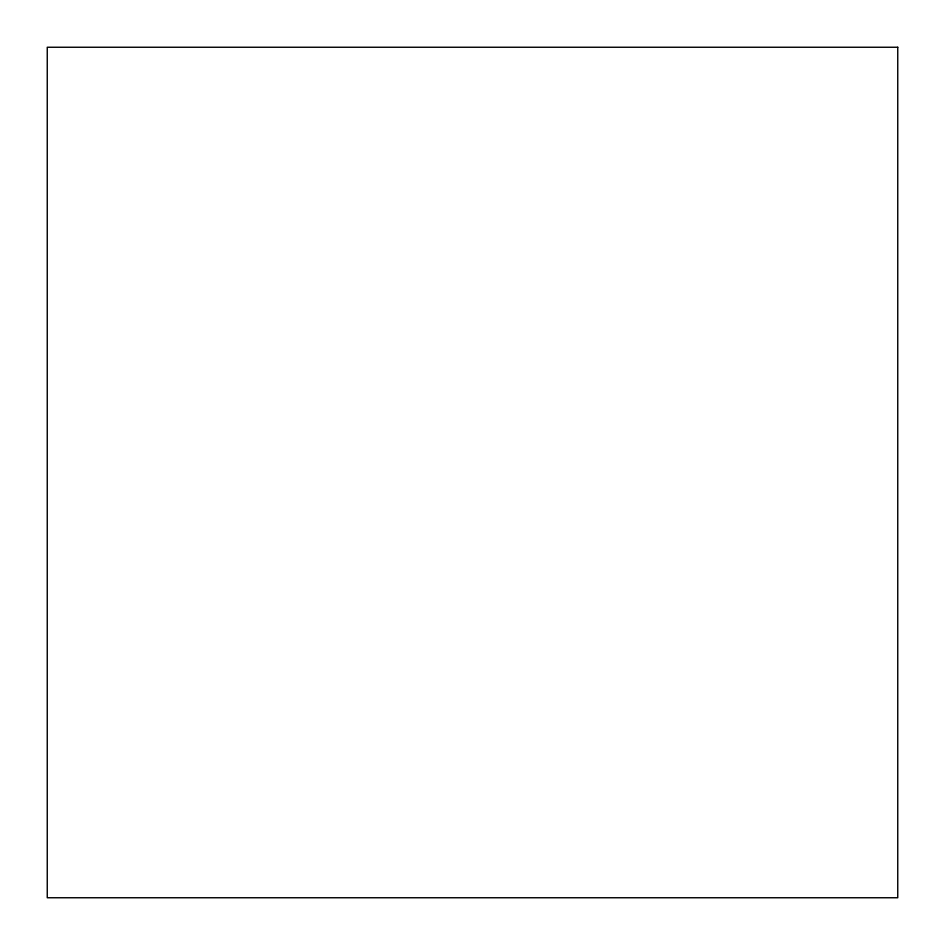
<?xml version="1.0" encoding="UTF-8"?>
<svg xmlns="http://www.w3.org/2000/svg" width="945" height="945" viewBox="0 0 945 945"><rect width="100%" height="100%" fill="white"/><g stroke="black" fill="none" stroke-linecap="round" stroke-linejoin="round"><path stroke-width="1.42" d="M897.75 47.25L47.25 47.25L47.25 897.75L897.75 897.75L897.75 47.25"/></g></svg>
